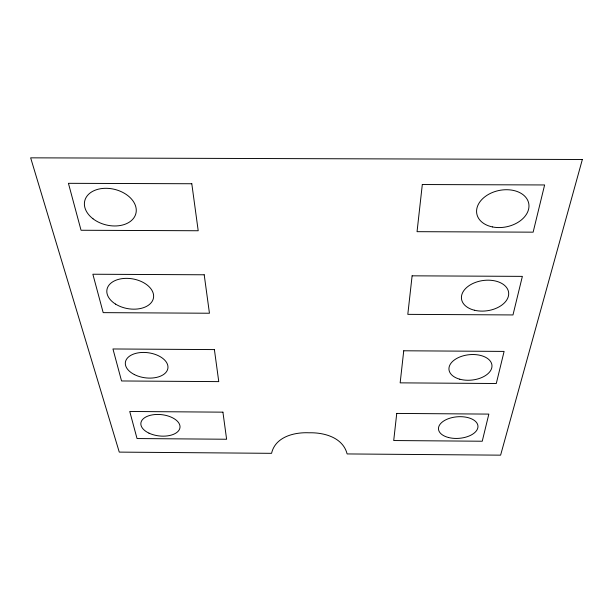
<?xml version="1.0" encoding="UTF-8"?>
<svg xmlns="http://www.w3.org/2000/svg" width="613" height="613" viewBox="0 0 613 613"><rect width="100%" height="100%" fill="white"/><g stroke="black" fill="none" stroke-linecap="round" stroke-linejoin="round"><path stroke-width="0.92" d="M396.741 413.423L393.715 440.54L482.239 441.23L488.845 414.097L396.741 413.423M403.737 350.782L400.159 382.857L496.285 383.508L504.101 351.41L403.737 350.782M412.112 275.827L407.806 314.354L512.981 314.944L522.368 276.371L412.112 275.827M422.311 184.536L417.047 231.676L533.134 232.166L544.62 184.957L422.311 184.536M582.35 159.495L500.606 455.16L347.119 453.934C342.951 437.452 324.062 432.357 309.029 432.793C294.278 432.096 275.268 436.831 271.567 453.329L119.267 452.11L30.65 157.84L582.35 159.495M191.8 183.747L68.426 183.318L81.046 230.258L198.206 230.749L191.8 183.747M204.206 274.785L92.862 274.233L103.183 312.638L209.447 313.235L204.206 274.785M214.397 349.594L112.953 348.966L121.55 380.964L218.764 381.623L214.397 349.594M222.925 412.158L129.749 411.476L137.028 438.548L226.611 439.245L222.925 412.158M492.438 226.925A26.474 18.543 -11.6 0 0 528.797 203.769A26.474 18.543 -11.6 0 0 487.097 195.24A26.474 18.543 -11.6 0 0 492.438 226.925M474.546 310.255A23.769 15.256 -8 0 0 508.652 292.761A23.769 15.256 -8 0 0 472.002 283.926A23.769 15.256 -8 0 0 474.546 310.255M459.765 379.202A21.593 12.75 -5.8 0 0 491.986 365.907A21.593 12.75 -5.8 0 0 459.635 357.05A21.593 12.75 -5.8 0 0 459.765 379.202M448.586 437.536A19.8 10.812 -4.4 0 0 477.971 426.319A19.8 10.812 -4.4 0 0 448.08 418.809A19.8 10.812 -4.4 0 0 448.586 437.536M92.984 218.772A26.336 18.275 13.9 0 0 135.703 214.159A26.336 18.275 13.9 0 0 102.302 188.49A26.336 18.275 13.9 0 0 92.984 218.772M115.581 304.109A23.623 15.072 10.1 0 0 153.357 298.493A23.623 15.072 10.1 0 0 121.719 278.7A23.623 15.072 10.1 0 0 115.581 304.109M134.316 374.535A21.463 12.62 7.8 0 0 167.885 368.352A21.463 12.62 7.8 0 0 137.726 352.942A21.463 12.62 7.8 0 0 134.316 374.535M148.951 433.13A19.685 10.712 6.3 0 0 179.923 427.928A19.685 10.712 6.3 0 0 152.407 414.871A19.685 10.712 6.3 0 0 148.951 433.13"/></g></svg>
